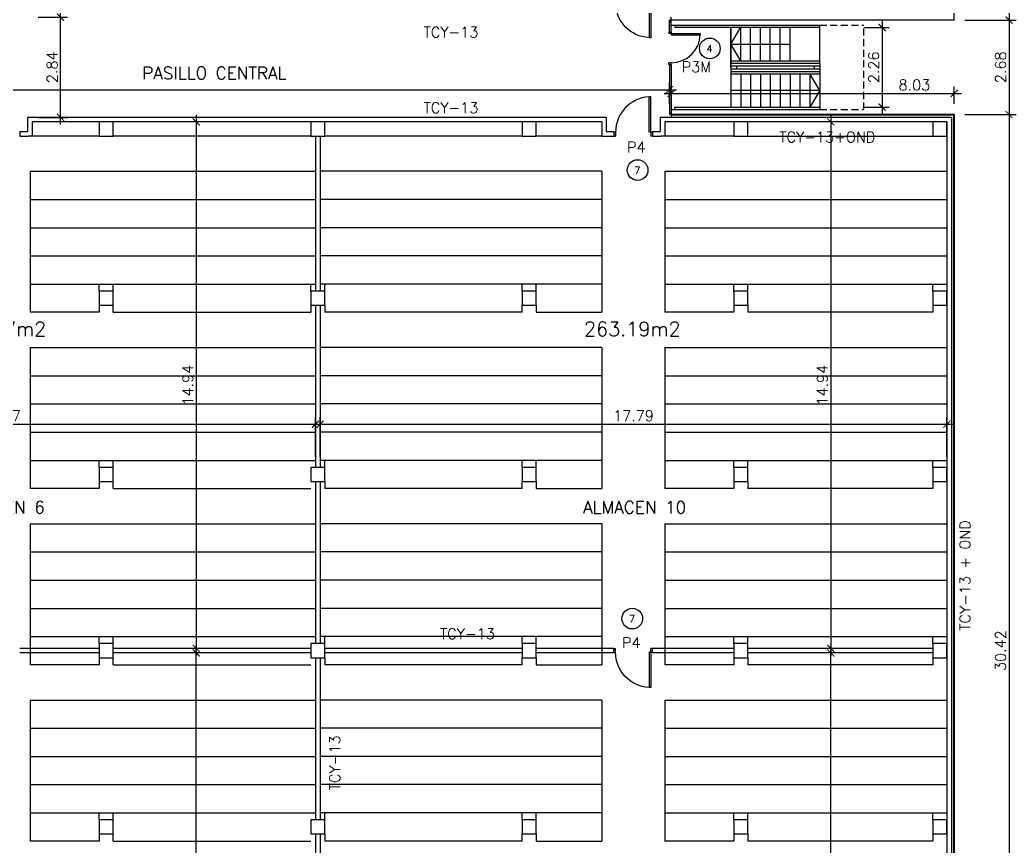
# Model space of a CAD drawing. Extents: x -1 to 154, y -18 to 77.
# Drawn here: x 67.16 to 95.43, y 3.99 to 27.43 of the extents above; entities that cross this region are included whole.
import ezdxf

# ---------------------------------------------------------------- set-up
doc = ezdxf.new("R2010")
doc.units = 0
doc.linetypes.add('TRAZOS', pattern=[0.75, 0.5, -0.25])
doc.layers.get('0').update_dxf_attribs({"linetype": 'CONTINUOUS'})
doc.layers.get('DEFPOINTS').update_dxf_attribs({"linetype": 'CONTINUOUS'})
for name, color, linetype in [('2', 2, 'CONTINUOUS'), ('4', 3, 'CONTINUOUS'), ('AMAESTRADO', 4, 'CONTINUOUS'), ('CARPINT', 1, 'CONTINUOUS'), ('COTAS', 7, 'CONTINUOUS'), ('MOB', 40, 'CONTINUOUS'), ('REF-CAR', 3, 'CONTINUOUS'), ('SUP', 4, 'CONTINUOUS'), ('TABIQUERIA', 4, 'CONTINUOUS')]:
    doc.layers.add(name, color=color, linetype=linetype)
doc.styles.add('ROMANS', font='romans.shx')
doc.dimstyles.get("Standard").update_dxf_attribs({"dimtxt": 0.18, "dimasz": 0.18, "dimexe": 0.18, "dimexo": 0.0625, "dimgap": 0.09, "dimtad": 0, "dimtih": 1, "dimtoh": 1, "dimdec": 4, "dimzin": 0, "dimdsep": 46, "dimtxsty": 'Standard', "dimcen": 0.09, "dimadec": 0, "dimazin": 0, "dimtfac": 1, "dimtdec": 4, "dimtofl": 0, "dimtmove": 0, "dimatfit": 3, "dimfxl": 0, "dimtolj": 1, "dimtzin": 0, "dimarcsym": 0})

# ---------------------------------------------------------------- blocks, each defined once
blk = doc.blocks.new('_ARCHTICK')
at = {"color": 0, "linetype": 'ByBlock', "const_width": 0.15}
blk.add_lwpolyline([(-0.5, -0.5), (0.5, 0.5)], dxfattribs=at)
blk = doc.blocks.new('*D9')
at = {"linetype": 'ByBlock'}
for p, q in [((92.162, -5.668), (92.162, 9.667)), ((93.113, 9.467), (91.962, 9.467)), ((93.113, -5.468), (91.962, -5.468))]:
    blk.add_line(p, q, dxfattribs=at)
at = {"layer": 'DEFPOINTS', "color": 0, "linetype": 'ByBlock'}
for p in [(92.162, 9.467), (93.413, 9.467), (93.413, -5.468)]:
    blk.add_point(p, dxfattribs=at)
at = {"linetype": 'ByBlock', "xscale": 0.2, "yscale": 0.2, "zscale": 0.2}
for p, rotation in [((92.162, 9.467), 90), ((92.162, -5.468), 270)]:
    blk.add_blockref('_ARCHTICK', p, dxfattribs=dict(at, rotation=rotation))
at = {"linetype": 'ByBlock', "insert": (91.922, 1.999), "char_height": 0.3, "attachment_point": 5, "rotation": 90, "style": 'ROMANS'}
blk.add_mtext('\\A1;14.94', dxfattribs=at)
blk = doc.blocks.new('*D10')
at = {"linetype": 'ByBlock'}
for p, q in [((92.162, 24.732), (92.162, 9.397)), ((93.113, 24.532), (91.962, 24.532)), ((93.113, 9.597), (91.962, 9.597))]:
    blk.add_line(p, q, dxfattribs=at)
at = {"layer": 'DEFPOINTS', "color": 0, "linetype": 'ByBlock'}
for p in [(93.413, 24.532), (92.162, 9.597), (93.413, 9.597)]:
    blk.add_point(p, dxfattribs=at)
at = {"linetype": 'ByBlock', "xscale": 0.2, "yscale": 0.2, "zscale": 0.2}
for p, rotation in [((92.162, 24.532), 90), ((92.162, 9.597), 270)]:
    blk.add_blockref('_ARCHTICK', p, dxfattribs=dict(at, rotation=rotation))
at = {"linetype": 'ByBlock', "insert": (91.922, 17.064), "char_height": 0.3, "attachment_point": 5, "rotation": 90, "style": 'ROMANS'}
blk.add_mtext('\\A1;14.94', dxfattribs=at)
blk = doc.blocks.new('*D15')
at = {"linetype": 'ByBlock'}
for p, q in [((90.167, 24.732), (90.167, 9.397)), ((91.118, 24.532), (89.967, 24.532)), ((91.118, 9.597), (89.967, 9.597))]:
    blk.add_line(p, q, dxfattribs=at)
at = {"layer": 'DEFPOINTS', "color": 0, "linetype": 'ByBlock'}
for p in [(91.418, 24.532), (90.167, 9.597), (91.418, 9.597)]:
    blk.add_point(p, dxfattribs=at)
at = {"linetype": 'ByBlock', "xscale": 0.2, "yscale": 0.2, "zscale": 0.2}
for p, rotation in [((90.167, 24.532), 90), ((90.167, 9.597), 270)]:
    blk.add_blockref('_ARCHTICK', p, dxfattribs=dict(at, rotation=rotation))
at = {"linetype": 'ByBlock', "insert": (89.927, 17.064), "char_height": 0.3, "attachment_point": 5, "rotation": 90, "style": 'ROMANS'}
blk.add_mtext('\\A1;14.94', dxfattribs=at)
blk = doc.blocks.new('*D14')
at = {"linetype": 'ByBlock'}
for p, q in [((90.167, -5.668), (90.167, 9.667)), ((91.118, 9.467), (89.967, 9.467)), ((91.118, -5.468), (89.967, -5.468))]:
    blk.add_line(p, q, dxfattribs=at)
at = {"layer": 'DEFPOINTS', "color": 0, "linetype": 'ByBlock'}
for p in [(90.167, 9.467), (91.418, 9.467), (91.418, -5.468)]:
    blk.add_point(p, dxfattribs=at)
at = {"linetype": 'ByBlock', "xscale": 0.2, "yscale": 0.2, "zscale": 0.2}
for p, rotation in [((90.167, 9.467), 90), ((90.167, -5.468), 270)]:
    blk.add_blockref('_ARCHTICK', p, dxfattribs=dict(at, rotation=rotation))
at = {"linetype": 'ByBlock', "insert": (89.927, 1.999), "char_height": 0.3, "attachment_point": 5, "rotation": 90, "style": 'ROMANS'}
blk.add_mtext('\\A1;14.94', dxfattribs=at)
blk = doc.blocks.new('*D22')
at = {"linetype": 'ByBlock'}
for p, q in [((75.678, 15.032), (75.678, 16.157)), ((93.463, 15.032), (93.463, 16.157)), ((75.478, 15.957), (93.663, 15.957))]:
    blk.add_line(p, q, dxfattribs=at)
at = {"layer": 'DEFPOINTS', "color": 0, "linetype": 'ByBlock'}
for p in [(93.463, 15.957), (75.678, 14.732), (93.463, 14.732)]:
    blk.add_point(p, dxfattribs=at)
at = {"linetype": 'ByBlock', "xscale": 0.2, "yscale": 0.2, "zscale": 0.2, "rotation": 180}
blk.add_blockref('_ARCHTICK', (75.678, 15.957), dxfattribs=at)
at = {"linetype": 'ByBlock', "xscale": 0.2, "yscale": 0.2, "zscale": 0.2}
blk.add_blockref('_ARCHTICK', (93.463, 15.957), dxfattribs=at)
at = {"linetype": 'ByBlock', "insert": (84.571, 16.197), "char_height": 0.3, "attachment_point": 5, "style": 'ROMANS'}
blk.add_mtext('\\A1;17.79', dxfattribs=at)
blk = doc.blocks.new('*D21')
at = {"linetype": 'ByBlock'}
for p, q in [((57.678, 15.032), (57.678, 16.157)), ((75.548, 15.032), (75.548, 16.157)), ((57.478, 15.957), (75.748, 15.957))]:
    blk.add_line(p, q, dxfattribs=at)
at = {"layer": 'DEFPOINTS', "color": 0, "linetype": 'ByBlock'}
for p in [(75.548, 15.957), (57.678, 14.732), (75.548, 14.732)]:
    blk.add_point(p, dxfattribs=at)
at = {"linetype": 'ByBlock', "xscale": 0.2, "yscale": 0.2, "zscale": 0.2, "rotation": 180}
blk.add_blockref('_ARCHTICK', (57.678, 15.957), dxfattribs=at)
at = {"linetype": 'ByBlock', "xscale": 0.2, "yscale": 0.2, "zscale": 0.2}
blk.add_blockref('_ARCHTICK', (75.548, 15.957), dxfattribs=at)
at = {"linetype": 'ByBlock', "insert": (66.613, 16.197), "char_height": 0.3, "attachment_point": 5, "style": 'ROMANS'}
blk.add_mtext('\\A1;17.87', dxfattribs=at)
blk = doc.blocks.new('*D30')
at = {"linetype": 'ByBlock'}
for p, q in [((91.123, 27.212), (91.825, 27.212)), ((91.625, 27.412), (91.625, 24.752)), ((91.123, 24.952), (91.825, 24.952))]:
    blk.add_line(p, q, dxfattribs=at)
at = {"layer": 'DEFPOINTS', "color": 0, "linetype": 'ByBlock'}
for p in [(90.823, 27.212), (90.823, 24.952), (91.625, 24.952)]:
    blk.add_point(p, dxfattribs=at)
at = {"linetype": 'ByBlock', "xscale": 0.2, "yscale": 0.2, "zscale": 0.2}
for p, rotation in [((91.625, 27.212), 90), ((91.625, 24.952), 270)]:
    blk.add_blockref('_ARCHTICK', p, dxfattribs=dict(at, rotation=rotation))
at = {"linetype": 'ByBlock', "insert": (91.385, 26.082), "char_height": 0.3, "attachment_point": 5, "rotation": 90, "style": 'ROMANS'}
blk.add_mtext('\\A1;2.26', dxfattribs=at)
blk = doc.blocks.new('*D31')
at = {"linetype": 'ByBlock'}
for p, q in [((95.225, 58.042), (95.225, 27.222)), ((93.973, 57.842), (95.425, 57.842)), ((93.973, 27.422), (95.425, 27.422))]:
    blk.add_line(p, q, dxfattribs=at)
at = {"layer": 'DEFPOINTS', "color": 0, "linetype": 'ByBlock'}
for p in [(93.673, 57.842), (93.673, 27.422), (95.225, 27.422)]:
    blk.add_point(p, dxfattribs=at)
at = {"linetype": 'ByBlock', "xscale": 0.2, "yscale": 0.2, "zscale": 0.2}
for p, rotation in [((95.225, 57.842), 90), ((95.225, 27.422), 270)]:
    blk.add_blockref('_ARCHTICK', p, dxfattribs=dict(at, rotation=rotation))
at = {"linetype": 'ByBlock', "insert": (94.985, 42.632), "char_height": 0.3, "attachment_point": 5, "rotation": 90, "style": 'ROMANS'}
blk.add_mtext('\\A1;30.42', dxfattribs=at)
blk = doc.blocks.new('*D32')
at = {"layer": 'COTAS'}
for p, q in [((95.225, 27.622), (95.225, 24.542)), ((93.973, 24.742), (95.425, 24.742))]:
    blk.add_line(p, q, dxfattribs=at)
at = {"layer": 'DEFPOINTS', "color": 0}
for p in [(93.673, 27.422), (93.673, 24.742), (95.225, 24.742)]:
    blk.add_point(p, dxfattribs=at)
at = {"layer": 'COTAS', "xscale": 0.2, "yscale": 0.2, "zscale": 0.2}
for p, rotation in [((95.225, 27.422), 90), ((95.225, 24.742), 270)]:
    blk.add_blockref('_ARCHTICK', p, dxfattribs=dict(at, rotation=rotation))
at = {"layer": 'COTAS', "insert": (94.985, 26.082), "char_height": 0.3, "attachment_point": 5, "rotation": 90, "style": 'ROMANS'}
blk.add_mtext('\\A1;2.68', dxfattribs=at)
blk = doc.blocks.new('*D33')
at = {"layer": 'COTAS'}
for p, q in [((95.225, 24.942), (95.225, -5.878)), ((93.973, -5.678), (95.425, -5.678))]:
    blk.add_line(p, q, dxfattribs=at)
at = {"layer": 'DEFPOINTS', "color": 0}
for p in [(93.673, 24.742), (93.673, -5.678), (95.225, -5.678)]:
    blk.add_point(p, dxfattribs=at)
at = {"layer": 'COTAS', "xscale": 0.2, "yscale": 0.2, "zscale": 0.2}
for p, rotation in [((95.225, 24.742), 90), ((95.225, -5.678), 270)]:
    blk.add_blockref('_ARCHTICK', p, dxfattribs=dict(at, rotation=rotation))
at = {"layer": 'COTAS', "insert": (94.985, 9.532), "char_height": 0.3, "attachment_point": 5, "rotation": 90, "style": 'ROMANS'}
blk.add_mtext('\\A1;30.42', dxfattribs=at)
blk = doc.blocks.new('*D38')
at = {"linetype": 'ByBlock'}
for p, q in [((85.642, 25.302), (85.642, 25.542)), ((93.673, 25.042), (93.673, 25.542)), ((85.442, 25.342), (93.873, 25.342))]:
    blk.add_line(p, q, dxfattribs=at)
at = {"layer": 'DEFPOINTS', "color": 0, "linetype": 'ByBlock'}
for p in [(93.673, 25.342), (85.642, 25.002), (93.673, 24.742)]:
    blk.add_point(p, dxfattribs=at)
at = {"linetype": 'ByBlock', "xscale": 0.2, "yscale": 0.2, "zscale": 0.2, "rotation": 180}
blk.add_blockref('_ARCHTICK', (85.642, 25.342), dxfattribs=at)
at = {"linetype": 'ByBlock', "xscale": 0.2, "yscale": 0.2, "zscale": 0.2}
blk.add_blockref('_ARCHTICK', (93.673, 25.342), dxfattribs=at)
at = {"linetype": 'ByBlock', "insert": (92.54, 25.582), "char_height": 0.3, "attachment_point": 5, "style": 'ROMANS'}
blk.add_mtext('\\A1;8.03', dxfattribs=at)
blk = doc.blocks.new('*D39')
at = {"linetype": 'ByBlock'}
for p, q in [((40.348, 25.447), (85.792, 25.447)), ((40.548, 24.962), (40.548, 25.647)), ((85.592, 25.042), (85.592, 25.647))]:
    blk.add_line(p, q, dxfattribs=at)
at = {"layer": 'DEFPOINTS', "color": 0, "linetype": 'ByBlock'}
for p in [(85.592, 25.447), (40.548, 24.662), (85.592, 24.742)]:
    blk.add_point(p, dxfattribs=at)
at = {"linetype": 'ByBlock', "xscale": 0.2, "yscale": 0.2, "zscale": 0.2, "rotation": 180}
blk.add_blockref('_ARCHTICK', (40.548, 25.447), dxfattribs=at)
at = {"linetype": 'ByBlock', "xscale": 0.2, "yscale": 0.2, "zscale": 0.2}
blk.add_blockref('_ARCHTICK', (85.592, 25.447), dxfattribs=at)
at = {"linetype": 'ByBlock', "insert": (63.07, 25.687), "char_height": 0.3, "attachment_point": 5, "style": 'ROMANS'}
blk.add_mtext('\\A1;45.04', dxfattribs=at)
blk = doc.blocks.new('*D40')
at = {"linetype": 'ByBlock'}
for p, q in [((68.317, 24.462), (68.317, 27.702)), ((67.678, 27.502), (68.517, 27.502)), ((67.678, 24.662), (68.517, 24.662))]:
    blk.add_line(p, q, dxfattribs=at)
at = {"layer": 'DEFPOINTS', "color": 0, "linetype": 'ByBlock'}
for p in [(67.378, 27.502), (68.317, 27.502), (67.378, 24.662)]:
    blk.add_point(p, dxfattribs=at)
at = {"linetype": 'ByBlock', "xscale": 0.2, "yscale": 0.2, "zscale": 0.2}
for p, rotation in [((68.317, 27.502), 90), ((68.317, 24.662), 270)]:
    blk.add_blockref('_ARCHTICK', p, dxfattribs=dict(at, rotation=rotation))
at = {"linetype": 'ByBlock', "insert": (68.077, 26.082), "char_height": 0.3, "attachment_point": 5, "rotation": 90, "style": 'ROMANS'}
blk.add_mtext('\\A1;2.84', dxfattribs=at)
blk = doc.blocks.new('P100D')
for p, q in [((0, 0), (0, -0.05)), ((-0.11, -0.05), (-1.11, -0.05)), ((-1.11, -0.05), (-1.11, -0.1)), ((-0.11, -0.1), (-1.11, -0.1)), ((-0.11, 0), (-0.11, -0.05)), ((-0.11, -0.05), (0, -0.05)), ((-0.11, -0.05), (-0.11, -0.1)), ((-0.11, -1.05), (0, -1.05)), ((-0.11, -1.1), (-0.11, -1.05)), ((0, -1.1), (0, -1.05))]:
    blk.add_line(p, q)
blk.add_arc((-0.11, -0.05), 1, 182.866, 270)
blk = doc.blocks.new('P80I')
for p, q in [((-0.07, 0), (-0.07, -0.05)), ((0, 0), (0, -0.05)), ((0, -0.05), (-0.07, -0.05)), ((0, -0.05), (0.825, -0.05)), ((0, -0.05), (0, -0.085)), ((0, -0.085), (0.825, -0.085)), ((0.825, -0.05), (0.825, -0.085)), ((0, -0.875), (-0.07, -0.875)), ((-0.07, -0.925), (-0.07, -0.875)), ((0, -0.925), (0, -0.875))]:
    blk.add_line(p, q)
blk.add_arc((0, -0.05), 0.825, 270, 357.5685)

msp = doc.modelspace()

# ---------------------------------------------------------------- linework, layer by layer
at = {"layer": '2'}
for p, q in [((85.642, 27.282), (89.853, 27.282)), ((85.742, 27.282), (85.742, 27.217)), ((85.742, 27.217), (89.853, 27.217)), ((87.333, 26.202), (87.333, 27.217)), ((87.333, 26.742), (87.613, 27.217)), ((87.333, 27.162), (87.333, 26.162)), ((87.613, 26.267), (87.613, 27.217)), ((87.893, 26.267), (87.893, 27.217)), ((88.173, 26.267), (88.173, 27.217)), ((88.453, 26.267), (88.453, 27.217)), ((88.733, 26.267), (88.733, 27.217)), ((89.013, 26.267), (89.013, 27.217)), ((89.853, 26.202), (89.853, 27.282)), ((87.333, 26.072), (87.333, 27.072)), ((87.613, 26.267), (87.613, 27.072)), ((87.333, 26.742), (89.013, 26.742)), ((87.613, 26.267), (87.333, 26.742)), ((87.333, 26.267), (89.853, 26.267)), ((87.333, 26.202), (89.853, 26.202)), ((87.333, 26.202), (87.333, 26.122)), ((87.333, 26.042), (87.333, 25.962)), ((87.493, 26.122), (89.693, 26.122)), ((87.493, 26.042), (89.693, 26.042)), ((89.853, 26.202), (89.853, 26.122)), ((89.853, 26.042), (89.853, 25.962)), ((87.333, 25.962), (87.333, 24.947)), ((87.333, 25.962), (89.853, 25.962)), ((87.333, 25.897), (89.853, 25.897)), ((87.613, 25.897), (87.613, 24.947)), ((87.893, 25.897), (87.893, 24.947)), ((88.173, 25.897), (88.173, 24.947)), ((88.453, 25.897), (88.453, 24.947)), ((88.733, 25.897), (88.733, 24.947)), ((89.013, 25.897), (89.013, 24.947)), ((89.293, 25.897), (89.293, 24.947)), ((89.853, 25.422), (89.573, 25.897)), ((89.573, 25.897), (89.573, 24.947)), ((89.853, 25.962), (89.853, 24.882)), ((89.853, 25.422), (87.333, 25.422)), ((89.853, 25.422), (89.573, 24.947)), ((85.642, 24.882), (89.853, 24.882)), ((85.742, 24.947), (89.853, 24.947)), ((85.742, 24.882), (85.742, 24.947))]:
    msp.add_line(p, q, dxfattribs=at)
at = {"layer": '2', "linetype": 'TRAZOS', "ltscale": 0.4}
for p, q in [((89.853, 27.282), (91.103, 27.282)), ((91.103, 24.882), (91.103, 27.282)), ((89.853, 24.882), (91.103, 24.882))]:
    msp.add_line(p, q, dxfattribs=at)
at = {"layer": '4'}
for p, q in [((93.673, 27.422), (93.673, 57.842)), ((85.642, 27.422), (85.642, 27.502)), ((93.673, 27.422), (85.642, 27.422)), ((87.333, 26.122), (87.333, 26.042)), ((87.333, 26.122), (87.493, 26.122)), ((87.333, 26.042), (87.493, 26.042)), ((87.493, 26.122), (87.493, 26.042)), ((89.693, 26.122), (89.693, 26.042)), ((89.693, 26.122), (89.853, 26.122)), ((89.693, 26.042), (89.853, 26.042)), ((89.853, 26.122), (89.853, 26.042)), ((83.798, 24.662), (67.378, 24.662)), ((67.378, 24.662), (67.378, 24.262)), ((83.798, 24.662), (83.798, 24.262)), ((93.593, 24.662), (85.328, 24.662)), ((85.328, 24.662), (85.328, 24.262)), ((93.673, 24.742), (85.642, 24.742)), ((85.642, 24.742), (85.642, 24.662)), ((93.653, 24.722), (85.642, 24.722)), ((93.593, 24.662), (93.593, -5.598)), ((93.653, 24.722), (93.653, -5.658)), ((93.673, 24.742), (93.673, -5.678)), ((83.668, 24.532), (67.508, 24.532)), ((67.508, 24.532), (67.508, 24.132)), ((83.668, 24.532), (83.668, 24.132)), ((93.463, 24.532), (85.458, 24.532)), ((85.458, 24.532), (85.458, 24.132)), ((93.463, 24.532), (93.463, -5.468)), ((67.163, 24.262), (67.163, 24.132)), ((67.163, 24.262), (67.378, 24.262)), ((67.163, 24.132), (67.398, 24.132)), ((67.508, 24.132), (67.398, 24.132)), ((75.548, 24.132), (75.548, 19.732)), ((75.678, 24.132), (75.678, 19.732)), ((83.668, 24.132), (83.778, 24.132)), ((83.778, 24.132), (84.013, 24.132)), ((83.798, 24.262), (84.013, 24.262)), ((84.013, 24.262), (84.013, 24.132)), ((85.113, 24.262), (85.113, 24.132)), ((85.113, 24.262), (85.328, 24.262)), ((85.113, 24.132), (85.348, 24.132)), ((85.458, 24.132), (85.348, 24.132)), ((75.548, 19.332), (75.548, 14.732)), ((75.678, 19.332), (75.678, 14.732)), ((75.548, 14.332), (75.548, 9.732)), ((75.678, 14.332), (75.678, 9.732)), ((69.413, 9.597), (67.163, 9.597)), ((69.413, 9.467), (67.163, 9.467)), ((75.413, 9.597), (69.813, 9.597)), ((75.413, 9.467), (69.813, 9.467)), ((75.548, 9.332), (75.548, 4.732)), ((75.678, 9.332), (75.678, 4.732)), ((81.413, 9.597), (75.813, 9.597)), ((81.413, 9.467), (75.813, 9.467)), ((84.013, 9.597), (81.813, 9.597)), ((84.013, 9.467), (81.813, 9.467)), ((84.013, 9.467), (84.013, 9.597)), ((87.413, 9.597), (85.113, 9.597)), ((85.113, 9.467), (85.113, 9.597)), ((87.413, 9.467), (85.113, 9.467)), ((93.063, 9.597), (87.813, 9.597)), ((93.063, 9.467), (87.813, 9.467)), ((75.548, 4.332), (75.548, -0.268)), ((75.678, 4.332), (75.678, -0.268))]:
    msp.add_line(p, q, dxfattribs=at)
for points in [[(69.813, 24.532), (69.413, 24.532), (69.413, 24.132), (69.813, 24.132)], [(75.813, 24.532), (75.413, 24.532), (75.413, 24.132), (75.813, 24.132)], [(81.813, 24.532), (81.413, 24.532), (81.413, 24.132), (81.813, 24.132)], [(87.813, 24.532), (87.413, 24.532), (87.413, 24.132), (87.813, 24.132)], [(93.463, 24.532), (93.063, 24.532), (93.063, 24.132), (93.463, 24.132)], [(69.813, 19.732), (69.413, 19.732), (69.413, 19.332), (69.813, 19.332)], [(75.813, 19.732), (75.413, 19.732), (75.413, 19.332), (75.813, 19.332)], [(81.813, 19.732), (81.413, 19.732), (81.413, 19.332), (81.813, 19.332)], [(87.813, 19.732), (87.413, 19.732), (87.413, 19.332), (87.813, 19.332)], [(93.463, 19.732), (93.063, 19.732), (93.063, 19.332), (93.463, 19.332)], [(69.813, 14.732), (69.413, 14.732), (69.413, 14.332), (69.813, 14.332)], [(75.813, 14.732), (75.413, 14.732), (75.413, 14.332), (75.813, 14.332)], [(81.813, 14.732), (81.413, 14.732), (81.413, 14.332), (81.813, 14.332)], [(87.813, 14.732), (87.413, 14.732), (87.413, 14.332), (87.813, 14.332)], [(93.463, 14.732), (93.063, 14.732), (93.063, 14.332), (93.463, 14.332)], [(69.813, 9.732), (69.413, 9.732), (69.413, 9.332), (69.813, 9.332)], [(75.813, 9.732), (75.413, 9.732), (75.413, 9.332), (75.813, 9.332)], [(81.813, 9.732), (81.413, 9.732), (81.413, 9.332), (81.813, 9.332)], [(87.813, 9.732), (87.413, 9.732), (87.413, 9.332), (87.813, 9.332)], [(93.463, 9.732), (93.063, 9.732), (93.063, 9.332), (93.463, 9.332)], [(69.813, 4.732), (69.413, 4.732), (69.413, 4.332), (69.813, 4.332)], [(75.813, 4.732), (75.413, 4.732), (75.413, 4.332), (75.813, 4.332)], [(81.813, 4.732), (81.413, 4.732), (81.413, 4.332), (81.813, 4.332)], [(87.813, 4.732), (87.413, 4.732), (87.413, 4.332), (87.813, 4.332)], [(93.463, 4.732), (93.063, 4.732), (93.063, 4.332), (93.463, 4.332)]]:
    msp.add_lwpolyline(points, close=True, dxfattribs=at)
at = {"layer": 'AMAESTRADO'}
for centre in [(86.737, 26.618), (84.688, 23.168), (84.536, 10.442)]:
    msp.add_circle(centre, 0.294, dxfattribs=at)
at = {"layer": 'CARPINT'}
for p, q in [((85.642, 27.422), (85.592, 27.422)), ((85.592, 27.087), (85.592, 27.422)), ((85.642, 27.087), (85.642, 27.422)), ((85.642, 27.372), (85.592, 27.372)), ((85.572, 27.087), (85.642, 27.087)), ((85.572, 26.162), (85.642, 26.162)), ((85.592, 26.162), (85.592, 24.742)), ((85.642, 26.162), (85.642, 24.742)), ((85.642, 24.792), (85.592, 24.792)), ((85.642, 24.742), (85.592, 24.742))]:
    msp.add_line(p, q, dxfattribs=at)
at = {"layer": 'MOB'}
for p, q in [((69.413, 24.132), (67.508, 24.132)), ((75.413, 24.132), (69.813, 24.132)), ((81.413, 24.132), (75.813, 24.132)), ((83.668, 24.132), (81.813, 24.132)), ((87.413, 24.132), (85.458, 24.132)), ((87.813, 24.132), (93.063, 24.132)), ((67.453, 23.132), (75.558, 23.132)), ((67.453, 23.132), (67.453, 19.132)), ((83.668, 23.132), (75.668, 23.132)), ((83.668, 23.132), (83.668, 19.132)), ((85.458, 23.132), (93.463, 23.132)), ((85.458, 23.132), (85.458, 19.132)), ((67.453, 22.332), (75.558, 22.332)), ((83.668, 22.332), (75.668, 22.332)), ((85.458, 22.332), (93.463, 22.332)), ((67.453, 21.532), (75.558, 21.532)), ((83.668, 21.532), (75.668, 21.532)), ((85.458, 21.532), (93.463, 21.532)), ((67.453, 20.732), (75.558, 20.732)), ((83.668, 20.732), (75.668, 20.732)), ((85.458, 20.732), (93.463, 20.732)), ((67.453, 19.932), (75.558, 19.932)), ((69.413, 19.732), (69.413, 19.932)), ((69.813, 19.732), (69.813, 19.932)), ((75.413, 19.732), (75.413, 19.932)), ((83.668, 19.932), (75.668, 19.932)), ((75.813, 19.732), (75.813, 19.932)), ((81.413, 19.732), (81.413, 19.932)), ((81.813, 19.732), (81.813, 19.932)), ((85.458, 19.932), (93.463, 19.932)), ((87.413, 19.732), (87.413, 19.932)), ((87.813, 19.732), (87.813, 19.932)), ((93.063, 19.732), (93.063, 19.932)), ((69.413, 19.332), (69.413, 19.132)), ((69.813, 19.132), (69.813, 19.332)), ((75.413, 19.332), (75.413, 19.132)), ((75.813, 19.332), (75.813, 19.132)), ((81.413, 19.132), (81.413, 19.332)), ((81.813, 19.332), (81.813, 19.132)), ((87.413, 19.332), (87.413, 19.132)), ((87.813, 19.332), (87.813, 19.132)), ((93.063, 19.332), (93.063, 19.132)), ((69.413, 19.132), (67.453, 19.132)), ((69.813, 19.132), (75.413, 19.132)), ((81.413, 19.132), (75.813, 19.132)), ((81.813, 19.132), (83.668, 19.132)), ((87.413, 19.132), (85.458, 19.132)), ((93.063, 19.132), (87.813, 19.132)), ((67.453, 18.132), (75.558, 18.132)), ((67.453, 18.132), (67.453, 14.132)), ((83.668, 18.132), (75.668, 18.132)), ((83.668, 18.132), (83.668, 14.132)), ((85.458, 18.132), (85.458, 14.132)), ((85.458, 18.132), (93.463, 18.132)), ((67.453, 17.332), (75.558, 17.332)), ((83.668, 17.332), (75.668, 17.332)), ((85.458, 17.332), (93.463, 17.332)), ((67.453, 16.532), (75.558, 16.532)), ((83.668, 16.532), (75.668, 16.532)), ((85.458, 16.532), (93.463, 16.532)), ((67.453, 15.732), (75.558, 15.732)), ((83.668, 15.732), (75.668, 15.732)), ((85.458, 15.732), (93.463, 15.732)), ((67.453, 14.932), (75.558, 14.932)), ((69.413, 14.732), (69.413, 14.932)), ((69.813, 14.732), (69.813, 14.932)), ((83.668, 14.932), (75.668, 14.932)), ((75.813, 14.732), (75.813, 14.932)), ((81.413, 14.732), (81.413, 14.932)), ((81.813, 14.732), (81.813, 14.932)), ((85.458, 14.932), (93.463, 14.932)), ((87.413, 14.732), (87.413, 14.932)), ((87.813, 14.732), (87.813, 14.932)), ((93.063, 14.732), (93.063, 14.932)), ((69.413, 14.132), (67.453, 14.132)), ((69.413, 14.332), (69.413, 14.132)), ((69.813, 14.132), (69.813, 14.332)), ((69.813, 14.132), (75.413, 14.132)), ((75.813, 14.332), (75.813, 14.132)), ((81.413, 14.132), (75.813, 14.132)), ((81.413, 14.132), (81.413, 14.332)), ((81.813, 14.332), (81.813, 14.132)), ((81.813, 14.132), (83.668, 14.132)), ((87.413, 14.132), (85.458, 14.132)), ((87.413, 14.332), (87.413, 14.132)), ((87.813, 14.332), (87.813, 14.132)), ((93.063, 14.132), (87.813, 14.132)), ((93.063, 14.332), (93.063, 14.132)), ((67.453, 13.132), (75.558, 13.132)), ((67.453, 13.132), (67.453, 9.132)), ((83.668, 13.132), (75.668, 13.132)), ((83.668, 13.132), (83.668, 9.132)), ((85.458, 13.132), (93.463, 13.132)), ((85.458, 13.132), (85.458, 9.132)), ((67.453, 12.332), (75.558, 12.332)), ((83.668, 12.332), (75.668, 12.332)), ((85.458, 12.332), (93.463, 12.332)), ((67.453, 11.532), (75.558, 11.532)), ((83.668, 11.532), (75.668, 11.532)), ((85.458, 11.532), (93.463, 11.532)), ((67.453, 10.732), (75.558, 10.732)), ((83.668, 10.732), (75.668, 10.732)), ((85.458, 10.732), (93.463, 10.732)), ((67.453, 9.932), (75.558, 9.932)), ((69.413, 9.732), (69.413, 9.932)), ((69.813, 9.732), (69.813, 9.932)), ((83.668, 9.932), (75.668, 9.932)), ((75.813, 9.732), (75.813, 9.932)), ((81.413, 9.732), (81.413, 9.932)), ((81.813, 9.732), (81.813, 9.932)), ((85.458, 9.932), (93.463, 9.932)), ((87.413, 9.732), (87.413, 9.932)), ((87.813, 9.732), (87.813, 9.932)), ((93.063, 9.732), (93.063, 9.932)), ((69.413, 9.332), (69.413, 9.132)), ((69.813, 9.132), (69.813, 9.332)), ((75.813, 9.332), (75.813, 9.132)), ((81.413, 9.132), (81.413, 9.332)), ((81.813, 9.332), (81.813, 9.132)), ((87.413, 9.332), (87.413, 9.132)), ((87.813, 9.332), (87.813, 9.132)), ((93.063, 9.332), (93.063, 9.132)), ((69.413, 9.132), (67.453, 9.132)), ((69.813, 9.132), (75.413, 9.132)), ((81.413, 9.132), (75.813, 9.132)), ((81.813, 9.132), (83.668, 9.132)), ((87.413, 9.132), (85.458, 9.132)), ((93.063, 9.132), (87.813, 9.132)), ((67.453, 8.132), (75.558, 8.132)), ((67.453, 8.132), (67.453, 4.132)), ((83.668, 8.132), (75.668, 8.132)), ((83.668, 8.132), (83.668, 4.132)), ((85.458, 8.132), (85.458, 4.132)), ((85.458, 8.132), (93.463, 8.132)), ((67.453, 7.332), (75.558, 7.332)), ((83.668, 7.332), (75.668, 7.332)), ((85.458, 7.332), (93.463, 7.332)), ((67.453, 6.532), (75.558, 6.532)), ((83.668, 6.532), (75.668, 6.532)), ((85.458, 6.532), (93.463, 6.532)), ((67.453, 5.732), (75.558, 5.732)), ((83.668, 5.732), (75.668, 5.732)), ((85.458, 5.732), (93.463, 5.732)), ((67.453, 4.932), (75.558, 4.932)), ((69.413, 4.732), (69.413, 4.932)), ((69.813, 4.732), (69.813, 4.932)), ((83.668, 4.932), (75.668, 4.932)), ((75.813, 4.732), (75.813, 4.932)), ((81.413, 4.732), (81.413, 4.932)), ((81.813, 4.732), (81.813, 4.932)), ((85.458, 4.932), (93.463, 4.932)), ((87.413, 4.732), (87.413, 4.932)), ((87.813, 4.732), (87.813, 4.932)), ((93.063, 4.732), (93.063, 4.932)), ((69.413, 4.332), (69.413, 4.132)), ((69.813, 4.132), (69.813, 4.332)), ((75.813, 4.332), (75.813, 4.132)), ((81.413, 4.132), (81.413, 4.332)), ((81.813, 4.332), (81.813, 4.132)), ((87.413, 4.332), (87.413, 4.132)), ((87.813, 4.332), (87.813, 4.132)), ((93.063, 4.332), (93.063, 4.132)), ((69.413, 4.132), (67.453, 4.132)), ((69.813, 4.132), (75.413, 4.132)), ((81.413, 4.132), (75.813, 4.132)), ((81.813, 4.132), (83.668, 4.132)), ((87.413, 4.132), (85.458, 4.132)), ((93.063, 4.132), (87.813, 4.132))]:
    msp.add_line(p, q, dxfattribs=at)

# ---------------------------------------------------------------- block references
at = {"layer": 'CARPINT', "xscale": -1, "rotation": 270}
for p in [(85.113, 28.032), (85.113, 9.597)]:
    msp.add_blockref('P100D', p, dxfattribs=at)
at = {"layer": 'CARPINT'}
msp.add_blockref('P80I', (85.642, 27.087), dxfattribs=at)
at = {"layer": 'CARPINT', "rotation": 270}
msp.add_blockref('P100D', (85.113, 24.132), dxfattribs=at)

# ---------------------------------------------------------------- texts
at = {"layer": 'AMAESTRADO', "style": 'ROMANS'}
for s, p in [('4', (86.643, 26.512)), ('7', (84.594, 23.062)), ('7', (84.442, 10.336))]:
    msp.add_text(s, height=0.2, dxfattribs=at).set_placement(p)
at = {"layer": 'MOB', "color": 7, "style": 'ROMANS'}
for s, p in [('PASILLO CENTRAL', (70.631, 25.744)), ('ALMACEN 6', (65.244, 13.426)), ('ALMACEN 10', (83.139, 13.426))]:
    msp.add_text(s, height=0.35, dxfattribs=at).set_placement(p)
at = {"layer": 'REF-CAR', "style": 'ROMANS'}
for s, p in [('P3M', (85.938, 25.943)), ('P4', (84.39, 23.667)), ('P4', (84.247, 9.609))]:
    msp.add_text(s, height=0.3, dxfattribs=at).set_placement(p)
at = {"layer": 'SUP', "style": 'ROMANS'}
for s, p in [('264.77m2', (65.165, 18.458)), ('263.19m2', (83.165, 18.458))]:
    msp.add_text(s, height=0.4, dxfattribs=at).set_placement(p)
at = {"layer": 'TABIQUERIA', "style": 'ROMANS'}
for s, p in [('TCY-13', (78.615, 26.928)), ('TCY-13', (78.615, 24.785)), ('TCY-13+OND', (88.707, 23.953)), ('TCY-13', (79.081, 9.863))]:
    msp.add_text(s, height=0.3, dxfattribs=at).set_placement(p)
for s, p in [('TCY-13 + OND', (94.126, 10.097)), ('TCY-13', (76.246, 5.57))]:
    msp.add_text(s, height=0.3, rotation=90, dxfattribs=at).set_placement(p)

# ---------------------------------------------------------------- dimensions: what is measured, and where the dimension line sits
at = {"layer": 'COTAS'}
for base, p1, p2, angle, override, picture, middle in [((95.225, 27.422), (93.673, 57.842), (93.673, 27.422), 90, {"dimtxt": 0.3, "dimasz": 0.2, "dimexe": 0.2, "dimexo": 0.3, "dimtad": 1, "dimtih": 0, "dimtoh": 0, "dimdec": 2, "dimtxsty": 'ROMANS', "dimblk1": 'ARCHTICK', "dimblk2": 'ARCHTICK', "dimsah": 1, "dimcen": 2.5, "dimdle": 0.2, "dimclrd": 256, "dimclre": 256, "dimclrt": 256, "dimtofl": 1}, '*D31', (94.985, 42.632)), ((68.317, 27.502), (67.378, 24.662), (67.378, 27.502), 90, {"dimtxt": 0.3, "dimasz": 0.2, "dimexe": 0.2, "dimexo": 0.3, "dimtad": 1, "dimtih": 0, "dimtoh": 0, "dimdec": 2, "dimtxsty": 'ROMANS', "dimblk1": 'ARCHTICK', "dimblk2": 'ARCHTICK', "dimsah": 1, "dimcen": 2.5, "dimdle": 0.2, "dimclrd": 256, "dimclre": 256, "dimclrt": 256, "dimtofl": 1}, '*D40', (68.077, 26.082)), ((95.225, 24.742), (93.673, 27.422), (93.673, 24.742), 90, {"dimtxt": 0.3, "dimasz": 0.2, "dimexe": 0.2, "dimexo": 0.3, "dimtad": 1, "dimtih": 0, "dimtoh": 0, "dimdec": 2, "dimtxsty": 'ROMANS', "dimblk1": 'ARCHTICK', "dimblk2": 'ARCHTICK', "dimsah": 1, "dimcen": 2.5, "dimdle": 0.2, "dimse1": 1, "dimclrd": 256, "dimclre": 256, "dimclrt": 256, "dimtofl": 1, "dimtmove": 1}, '*D32', (94.985, 26.082)), ((91.625, 24.952), (90.823, 27.212), (90.823, 24.952), 90, {"dimtxt": 0.3, "dimasz": 0.2, "dimexe": 0.2, "dimexo": 0.3, "dimtad": 1, "dimtih": 0, "dimtoh": 0, "dimdec": 2, "dimtxsty": 'ROMANS', "dimblk1": 'ARCHTICK', "dimblk2": 'ARCHTICK', "dimsah": 1, "dimcen": 2.5, "dimdle": 0.2, "dimclrd": 256, "dimclre": 256, "dimclrt": 256, "dimtofl": 1}, '*D30', (91.385, 26.082)), ((95.225, -5.678), (93.673, 24.742), (93.673, -5.678), 90, {"dimtxt": 0.3, "dimasz": 0.2, "dimexe": 0.2, "dimexo": 0.3, "dimtad": 1, "dimtih": 0, "dimtoh": 0, "dimdec": 2, "dimtxsty": 'ROMANS', "dimblk1": 'ARCHTICK', "dimblk2": 'ARCHTICK', "dimsah": 1, "dimcen": 2.5, "dimdle": 0.2, "dimse1": 1, "dimclrd": 256, "dimclre": 256, "dimclrt": 256, "dimtofl": 1, "dimtmove": 1}, '*D33', (94.985, 9.532)), ((75.548, 15.957), (57.678, 14.732), (75.548, 14.732), 180, {"dimtxt": 0.3, "dimasz": 0.2, "dimexe": 0.2, "dimexo": 0.3, "dimtad": 1, "dimtih": 0, "dimtoh": 0, "dimdec": 2, "dimtxsty": 'ROMANS', "dimblk1": 'ARCHTICK', "dimblk2": 'ARCHTICK', "dimsah": 1, "dimcen": 2.5, "dimdle": 0.2, "dimclrd": 256, "dimclre": 256, "dimclrt": 256, "dimtofl": 1}, '*D21', (66.613, 16.197))]:
    dim = msp.add_linear_dim(base=base, p1=p1, p2=p2, angle=angle, dimstyle='Standard', override=override, dxfattribs=at)
    dim.commit()
    dim.dimension.update_dxf_attribs({"geometry": picture, "text_midpoint": middle})
for base, p1, p2, picture, middle in [((85.592, 25.447), (40.548, 24.662), (85.592, 24.742), '*D39', (63.07, 25.687)), ((93.463157781, 15.957399294), (75.678157781, 14.731667718), (93.463157781, 14.731667718), '*D22', (84.570657781, 16.197399294))]:
    dim = msp.add_linear_dim(base=base, p1=p1, p2=p2, dimstyle='Standard', override={"dimtxt": 0.3, "dimasz": 0.2, "dimexe": 0.2, "dimexo": 0.3, "dimtad": 1, "dimtih": 0, "dimtoh": 0, "dimdec": 2, "dimtxsty": 'ROMANS', "dimblk1": 'ARCHTICK', "dimblk2": 'ARCHTICK', "dimsah": 1, "dimcen": 2.5, "dimdle": 0.2, "dimclrd": 256, "dimclre": 256, "dimclrt": 256, "dimtofl": 1}, dxfattribs=at)
    dim.commit()
    dim.dimension.update_dxf_attribs({"geometry": picture, "text_midpoint": middle})
dim = msp.add_linear_dim(base=(93.673, 25.342), p1=(85.642, 25.002), p2=(93.673, 24.742), dimstyle='Standard', override={"dimtxt": 0.3, "dimasz": 0.2, "dimexe": 0.2, "dimexo": 0.3, "dimtad": 1, "dimtih": 0, "dimtoh": 0, "dimdec": 2, "dimtxsty": 'ROMANS', "dimblk1": 'ARCHTICK', "dimblk2": 'ARCHTICK', "dimsah": 1, "dimcen": 2.5, "dimdle": 0.2, "dimclrd": 256, "dimclre": 256, "dimclrt": 256, "dimtofl": 1}, dxfattribs=at)
dim.commit()
dim.dimension.update_dxf_attribs({"geometry": '*D38', "text_midpoint": (92.54, 25.342), "dimtype": 160})
for base, p1, p2, picture, middle, set_off in [((72.16715147, 9.596667718), (73.417821603, 24.531667718), (73.417821603, 9.596667718), '*D15', (71.92715147, 17.064167718), (-18, 0)), ((90.16715147, 9.596667718), (91.417821603, 24.531667718), (91.417821603, 9.596667718), '*D10', (89.92715147, 17.064167718), (-1.995336178, 0)), ((72.16715147, 9.466667665), (73.417821603, -5.468332335), (73.417821603, 9.466667665), '*D14', (71.92715147, 1.999167665), (-18, 0)), ((90.16715147, 9.466667665), (91.417821603, -5.468332335), (91.417821603, 9.466667665), '*D9', (89.92715147, 1.999167665), (-1.995336178, 0))]:
    dim = msp.add_linear_dim(base=base, p1=p1, p2=p2, angle=90, dimstyle='Standard', override={"dimtxt": 0.3, "dimasz": 0.2, "dimexe": 0.2, "dimexo": 0.3, "dimtad": 1, "dimtih": 0, "dimtoh": 0, "dimdec": 2, "dimtxsty": 'ROMANS', "dimblk1": 'ARCHTICK', "dimblk2": 'ARCHTICK', "dimsah": 1, "dimcen": 2.5, "dimdle": 0.2, "dimclrd": 256, "dimclre": 256, "dimclrt": 256, "dimtofl": 1}, dxfattribs=at)
    dim.commit()
    dim.dimension.update_dxf_attribs({"geometry": picture, "text_midpoint": middle, "insert": set_off})

doc.saveas('drawing.dxf')
